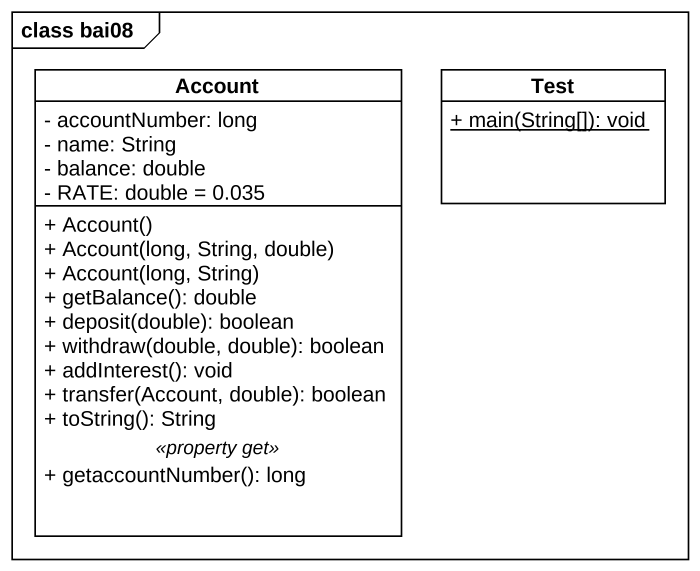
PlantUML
@startuml
mainframe class bai08
hide circle
hide empty members
skinparam classAttributeIconSize 0
class Account {
  - accountNumber: long
  - name: String
  - balance: double
  - RATE: double = 0.035
  --
  + Account()
  + Account(long, String, double)
  + Account(long, String)
  + getBalance(): double
  + deposit(double): boolean
  + withdraw(double, double): boolean
  + addInterest(): void
  + transfer(Account, double): boolean
  + toString(): String
  .. <<property get>> ..
  + getaccountNumber(): long
}
class Test {
  {static} + main(String[]): void
}
@enduml
